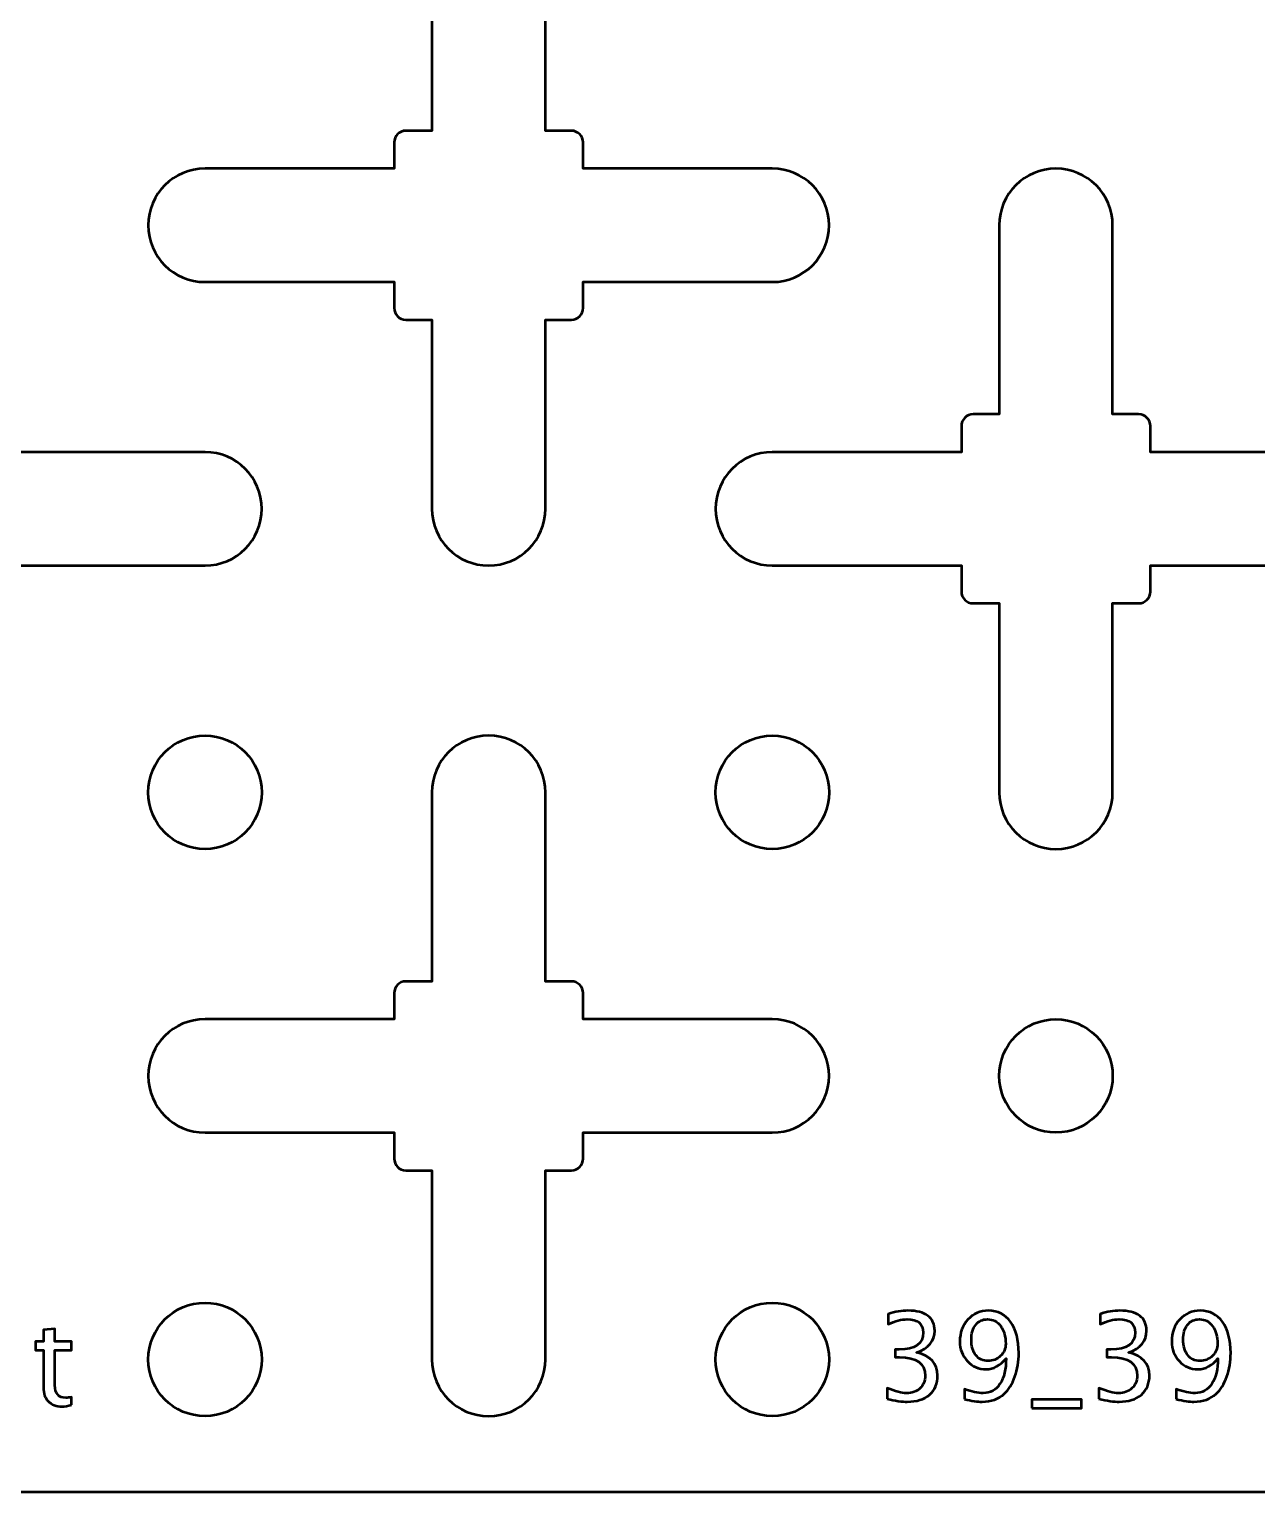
# Model space of a CAD drawing. Header units: centimetres. Extents: x -142 to 94, y -75 to 149.
# Drawn here: x -9.18 to -2.69, y -74.95 to -67.21 of the extents above; entities that cross this region are included whole.
import ezdxf

# ---------------------------------------------------------------- set-up
doc = ezdxf.new("R2010")
doc.units = ezdxf.units.CM
doc.header["$MEASUREMENT"] = 0
doc.layers.add('Layer 1', color=7, linetype='Continuous')

msp = doc.modelspace()

# ---------------------------------------------------------------- linework, layer by layer
at = {"layer": 'Layer 1', "lineweight": 53}
for centre in [(-8.24999, -71.25001), (-5.24999, -71.25001), (-3.74999, -72.75001), (-8.24999, -74.25001), (-5.24999, -74.25001)]:
    msp.add_ellipse(centre, major_axis=(0, 0.30001), ratio=1, dxfattribs=at)
for points, knots in [([(-29.95, -74.45), (-29.95, -74.45), (-29.95, -17.05), (-29.95, -17.05), (-29.95, -17.05), (-29.95, -16.77386), (-29.72614, -16.55), (-29.45, -16.55), (-29.45, -16.55), (-29.45, -16.55), (24.95, -16.55), (24.95, -16.55), (24.95, -16.55), (25.22614, -16.55), (25.45, -16.77386), (25.45, -17.05), (25.45, -17.05), (25.45, -17.05), (25.45, -74.45), (25.45, -74.45), (25.45, -74.45), (25.45, -74.72614), (25.22614, -74.95), (24.95, -74.95), (24.95, -74.95), (24.95, -74.95), (-29.45, -74.95), (-29.45, -74.95), (-29.45, -74.95), (-29.72614, -74.95), (-29.95, -74.72614), (-29.95, -74.45)], [0, 0, 0, 0, 0.1111111, 0.1111111, 0.1111111, 0.1111111, 0.2222222, 0.2222222, 0.2222222, 0.2222222, 0.3333333, 0.3333333, 0.3333333, 0.3333333, 0.4444444, 0.4444444, 0.4444444, 0.4444444, 0.5555556, 0.5555556, 0.5555556, 0.5555556, 0.6666667, 0.6666667, 0.6666667, 0.6666667, 0.7777778, 0.7777778, 0.7777778, 0.7777778, 1, 1, 1, 1]), ([(-7.05, -69.75), (-7.05, -69.75), (-7.05, -68.74998), (-7.05, -68.74998), (-7.05, -68.74998), (-7.05, -68.74998), (-7.1875, -68.74998), (-7.1875, -68.74998), (-7.1875, -68.74998), (-7.22202, -68.74998), (-7.25, -68.72199), (-7.25, -68.68748), (-7.25, -68.68748), (-7.25, -68.68748), (-7.25, -68.55), (-7.25, -68.55), (-7.25, -68.55), (-7.25, -68.55), (-8.25, -68.55), (-8.25, -68.55), (-8.25, -68.55), (-8.41569, -68.55), (-8.55, -68.41569), (-8.55, -68.25), (-8.55, -68.25), (-8.55, -68.08431), (-8.41569, -67.95), (-8.25, -67.95), (-8.25, -67.95), (-8.25, -67.95), (-7.25, -67.95), (-7.25, -67.95), (-7.25, -67.95), (-7.25, -67.95), (-7.25, -67.81252), (-7.25, -67.81252), (-7.25, -67.81252), (-7.25, -67.77801), (-7.22202, -67.75002), (-7.1875, -67.75002), (-7.1875, -67.75002), (-7.1875, -67.75002), (-7.05, -67.75002), (-7.05, -67.75002), (-7.05, -67.75002), (-7.05, -67.75002), (-7.05, -66.75), (-7.05, -66.75), (-7.05, -66.75), (-7.05, -66.58431), (-6.91569, -66.45), (-6.75, -66.45), (-6.75, -66.45), (-6.58431, -66.45), (-6.45, -66.58431), (-6.45, -66.75), (-6.45, -66.75), (-6.45, -66.75), (-6.45, -67.75002), (-6.45, -67.75002), (-6.45, -67.75002), (-6.45, -67.75002), (-6.3125, -67.75002), (-6.3125, -67.75002), (-6.3125, -67.75002), (-6.27798, -67.75002), (-6.25, -67.77801), (-6.25, -67.81252), (-6.25, -67.81252), (-6.25, -67.81252), (-6.25, -67.95), (-6.25, -67.95), (-6.25, -67.95), (-6.25, -67.95), (-5.25, -67.95), (-5.25, -67.95), (-5.25, -67.95), (-5.08431, -67.95), (-4.95, -68.08431), (-4.95, -68.25), (-4.95, -68.25), (-4.95, -68.41569), (-5.08431, -68.55), (-5.25, -68.55), (-5.25, -68.55), (-5.25, -68.55), (-6.25, -68.55), (-6.25, -68.55), (-6.25, -68.55), (-6.25, -68.55), (-6.25, -68.68748), (-6.25, -68.68748), (-6.25, -68.68748), (-6.25, -68.72199), (-6.27798, -68.74998), (-6.3125, -68.74998), (-6.3125, -68.74998), (-6.3125, -68.74998), (-6.45, -68.74998), (-6.45, -68.74998), (-6.45, -68.74998), (-6.45, -68.74998), (-6.45, -69.75), (-6.45, -69.75), (-6.45, -69.75), (-6.45, -69.91569), (-6.58431, -70.05), (-6.75, -70.05), (-6.75, -70.05), (-6.91569, -70.05), (-7.05, -69.91569), (-7.05, -69.75)], [0, 0, 0, 0, 0.0344828, 0.0344828, 0.0344828, 0.0344828, 0.0689655, 0.0689655, 0.0689655, 0.0689655, 0.1034483, 0.1034483, 0.1034483, 0.1034483, 0.137931, 0.137931, 0.137931, 0.137931, 0.1724138, 0.1724138, 0.1724138, 0.1724138, 0.2068966, 0.2068966, 0.2068966, 0.2068966, 0.2413793, 0.2413793, 0.2413793, 0.2413793, 0.2758621, 0.2758621, 0.2758621, 0.2758621, 0.3103448, 0.3103448, 0.3103448, 0.3103448, 0.3448276, 0.3448276, 0.3448276, 0.3448276, 0.3793103, 0.3793103, 0.3793103, 0.3793103, 0.4137931, 0.4137931, 0.4137931, 0.4137931, 0.4482759, 0.4482759, 0.4482759, 0.4482759, 0.4827586, 0.4827586, 0.4827586, 0.4827586, 0.5172414, 0.5172414, 0.5172414, 0.5172414, 0.5517241, 0.5517241, 0.5517241, 0.5517241, 0.5862069, 0.5862069, 0.5862069, 0.5862069, 0.6206897, 0.6206897, 0.6206897, 0.6206897, 0.6551724, 0.6551724, 0.6551724, 0.6551724, 0.6896552, 0.6896552, 0.6896552, 0.6896552, 0.7241379, 0.7241379, 0.7241379, 0.7241379, 0.7586207, 0.7586207, 0.7586207, 0.7586207, 0.7931034, 0.7931034, 0.7931034, 0.7931034, 0.8275862, 0.8275862, 0.8275862, 0.8275862, 0.862069, 0.862069, 0.862069, 0.862069, 0.8965517, 0.8965517, 0.8965517, 0.8965517, 0.9310345, 0.9310345, 0.9310345, 0.9310345, 1, 1, 1, 1]), ([(-10.05, -71.25), (-10.05, -71.25), (-10.05, -70.24998), (-10.05, -70.24998), (-10.05, -70.24998), (-10.05, -70.24998), (-10.1875, -70.24998), (-10.1875, -70.24998), (-10.1875, -70.24998), (-10.22202, -70.24998), (-10.25, -70.22199), (-10.25, -70.18748), (-10.25, -70.18748), (-10.25, -70.18748), (-10.25, -70.05), (-10.25, -70.05), (-10.25, -70.05), (-10.25, -70.05), (-11.25, -70.05), (-11.25, -70.05), (-11.25, -70.05), (-11.41569, -70.05), (-11.55, -69.91569), (-11.55, -69.75), (-11.55, -69.75), (-11.55, -69.58431), (-11.41569, -69.45), (-11.25, -69.45), (-11.25, -69.45), (-11.25, -69.45), (-10.25, -69.45), (-10.25, -69.45), (-10.25, -69.45), (-10.25, -69.45), (-10.25, -69.31252), (-10.25, -69.31252), (-10.25, -69.31252), (-10.25, -69.27801), (-10.22202, -69.25002), (-10.1875, -69.25002), (-10.1875, -69.25002), (-10.1875, -69.25002), (-10.05, -69.25002), (-10.05, -69.25002), (-10.05, -69.25002), (-10.05, -69.25002), (-10.05, -68.25), (-10.05, -68.25), (-10.05, -68.25), (-10.05, -68.08431), (-9.91569, -67.95), (-9.75, -67.95), (-9.75, -67.95), (-9.58431, -67.95), (-9.45, -68.08431), (-9.45, -68.25), (-9.45, -68.25), (-9.45, -68.25), (-9.45, -69.25002), (-9.45, -69.25002), (-9.45, -69.25002), (-9.45, -69.25002), (-9.3125, -69.25002), (-9.3125, -69.25002), (-9.3125, -69.25002), (-9.27798, -69.25002), (-9.25, -69.27801), (-9.25, -69.31252), (-9.25, -69.31252), (-9.25, -69.31252), (-9.25, -69.45), (-9.25, -69.45), (-9.25, -69.45), (-9.25, -69.45), (-8.25, -69.45), (-8.25, -69.45), (-8.25, -69.45), (-8.08431, -69.45), (-7.95, -69.58431), (-7.95, -69.75), (-7.95, -69.75), (-7.95, -69.91569), (-8.08431, -70.05), (-8.25, -70.05), (-8.25, -70.05), (-8.25, -70.05), (-9.25, -70.05), (-9.25, -70.05), (-9.25, -70.05), (-9.25, -70.05), (-9.25, -70.18748), (-9.25, -70.18748), (-9.25, -70.18748), (-9.25, -70.22199), (-9.27798, -70.24998), (-9.3125, -70.24998), (-9.3125, -70.24998), (-9.3125, -70.24998), (-9.45, -70.24998), (-9.45, -70.24998), (-9.45, -70.24998), (-9.45, -70.24998), (-9.45, -71.25), (-9.45, -71.25), (-9.45, -71.25), (-9.45, -71.41569), (-9.58431, -71.55), (-9.75, -71.55), (-9.75, -71.55), (-9.91569, -71.55), (-10.05, -71.41569), (-10.05, -71.25)], [0, 0, 0, 0, 0.0344828, 0.0344828, 0.0344828, 0.0344828, 0.0689655, 0.0689655, 0.0689655, 0.0689655, 0.1034483, 0.1034483, 0.1034483, 0.1034483, 0.137931, 0.137931, 0.137931, 0.137931, 0.1724138, 0.1724138, 0.1724138, 0.1724138, 0.2068966, 0.2068966, 0.2068966, 0.2068966, 0.2413793, 0.2413793, 0.2413793, 0.2413793, 0.2758621, 0.2758621, 0.2758621, 0.2758621, 0.3103448, 0.3103448, 0.3103448, 0.3103448, 0.3448276, 0.3448276, 0.3448276, 0.3448276, 0.3793103, 0.3793103, 0.3793103, 0.3793103, 0.4137931, 0.4137931, 0.4137931, 0.4137931, 0.4482759, 0.4482759, 0.4482759, 0.4482759, 0.4827586, 0.4827586, 0.4827586, 0.4827586, 0.5172414, 0.5172414, 0.5172414, 0.5172414, 0.5517241, 0.5517241, 0.5517241, 0.5517241, 0.5862069, 0.5862069, 0.5862069, 0.5862069, 0.6206897, 0.6206897, 0.6206897, 0.6206897, 0.6551724, 0.6551724, 0.6551724, 0.6551724, 0.6896552, 0.6896552, 0.6896552, 0.6896552, 0.7241379, 0.7241379, 0.7241379, 0.7241379, 0.7586207, 0.7586207, 0.7586207, 0.7586207, 0.7931034, 0.7931034, 0.7931034, 0.7931034, 0.8275862, 0.8275862, 0.8275862, 0.8275862, 0.862069, 0.862069, 0.862069, 0.862069, 0.8965517, 0.8965517, 0.8965517, 0.8965517, 0.9310345, 0.9310345, 0.9310345, 0.9310345, 1, 1, 1, 1]), ([(-4.05, -71.25), (-4.05, -71.25), (-4.05, -70.24998), (-4.05, -70.24998), (-4.05, -70.24998), (-4.05, -70.24998), (-4.1875, -70.24998), (-4.1875, -70.24998), (-4.1875, -70.24998), (-4.22202, -70.24998), (-4.25, -70.22199), (-4.25, -70.18748), (-4.25, -70.18748), (-4.25, -70.18748), (-4.25, -70.05), (-4.25, -70.05), (-4.25, -70.05), (-4.25, -70.05), (-5.25, -70.05), (-5.25, -70.05), (-5.25, -70.05), (-5.41569, -70.05), (-5.55, -69.91569), (-5.55, -69.75), (-5.55, -69.75), (-5.55, -69.58431), (-5.41569, -69.45), (-5.25, -69.45), (-5.25, -69.45), (-5.25, -69.45), (-4.25, -69.45), (-4.25, -69.45), (-4.25, -69.45), (-4.25, -69.45), (-4.25, -69.31252), (-4.25, -69.31252), (-4.25, -69.31252), (-4.25, -69.27801), (-4.22202, -69.25002), (-4.1875, -69.25002), (-4.1875, -69.25002), (-4.1875, -69.25002), (-4.05, -69.25002), (-4.05, -69.25002), (-4.05, -69.25002), (-4.05, -69.25002), (-4.05, -68.25), (-4.05, -68.25), (-4.05, -68.25), (-4.05, -68.08431), (-3.91569, -67.95), (-3.75, -67.95), (-3.75, -67.95), (-3.58431, -67.95), (-3.45, -68.08431), (-3.45, -68.25), (-3.45, -68.25), (-3.45, -68.25), (-3.45, -69.25002), (-3.45, -69.25002), (-3.45, -69.25002), (-3.45, -69.25002), (-3.3125, -69.25002), (-3.3125, -69.25002), (-3.3125, -69.25002), (-3.27798, -69.25002), (-3.25, -69.27801), (-3.25, -69.31252), (-3.25, -69.31252), (-3.25, -69.31252), (-3.25, -69.45), (-3.25, -69.45), (-3.25, -69.45), (-3.25, -69.45), (-2.25, -69.45), (-2.25, -69.45), (-2.25, -69.45), (-2.08431, -69.45), (-1.95, -69.58431), (-1.95, -69.75), (-1.95, -69.75), (-1.95, -69.91569), (-2.08431, -70.05), (-2.25, -70.05), (-2.25, -70.05), (-2.25, -70.05), (-3.25, -70.05), (-3.25, -70.05), (-3.25, -70.05), (-3.25, -70.05), (-3.25, -70.18748), (-3.25, -70.18748), (-3.25, -70.18748), (-3.25, -70.22199), (-3.27798, -70.24998), (-3.3125, -70.24998), (-3.3125, -70.24998), (-3.3125, -70.24998), (-3.45, -70.24998), (-3.45, -70.24998), (-3.45, -70.24998), (-3.45, -70.24998), (-3.45, -71.25), (-3.45, -71.25), (-3.45, -71.25), (-3.45, -71.41569), (-3.58431, -71.55), (-3.75, -71.55), (-3.75, -71.55), (-3.91569, -71.55), (-4.05, -71.41569), (-4.05, -71.25)], [0, 0, 0, 0, 0.0344828, 0.0344828, 0.0344828, 0.0344828, 0.0689655, 0.0689655, 0.0689655, 0.0689655, 0.1034483, 0.1034483, 0.1034483, 0.1034483, 0.137931, 0.137931, 0.137931, 0.137931, 0.1724138, 0.1724138, 0.1724138, 0.1724138, 0.2068966, 0.2068966, 0.2068966, 0.2068966, 0.2413793, 0.2413793, 0.2413793, 0.2413793, 0.2758621, 0.2758621, 0.2758621, 0.2758621, 0.3103448, 0.3103448, 0.3103448, 0.3103448, 0.3448276, 0.3448276, 0.3448276, 0.3448276, 0.3793103, 0.3793103, 0.3793103, 0.3793103, 0.4137931, 0.4137931, 0.4137931, 0.4137931, 0.4482759, 0.4482759, 0.4482759, 0.4482759, 0.4827586, 0.4827586, 0.4827586, 0.4827586, 0.5172414, 0.5172414, 0.5172414, 0.5172414, 0.5517241, 0.5517241, 0.5517241, 0.5517241, 0.5862069, 0.5862069, 0.5862069, 0.5862069, 0.6206897, 0.6206897, 0.6206897, 0.6206897, 0.6551724, 0.6551724, 0.6551724, 0.6551724, 0.6896552, 0.6896552, 0.6896552, 0.6896552, 0.7241379, 0.7241379, 0.7241379, 0.7241379, 0.7586207, 0.7586207, 0.7586207, 0.7586207, 0.7931034, 0.7931034, 0.7931034, 0.7931034, 0.8275862, 0.8275862, 0.8275862, 0.8275862, 0.862069, 0.862069, 0.862069, 0.862069, 0.8965517, 0.8965517, 0.8965517, 0.8965517, 0.9310345, 0.9310345, 0.9310345, 0.9310345, 1, 1, 1, 1]), ([(-7.05, -74.25), (-7.05, -74.25), (-7.05, -73.24998), (-7.05, -73.24998), (-7.05, -73.24998), (-7.05, -73.24998), (-7.1875, -73.24998), (-7.1875, -73.24998), (-7.1875, -73.24998), (-7.22202, -73.24998), (-7.25, -73.22199), (-7.25, -73.18748), (-7.25, -73.18748), (-7.25, -73.18748), (-7.25, -73.05), (-7.25, -73.05), (-7.25, -73.05), (-7.25, -73.05), (-8.25, -73.05), (-8.25, -73.05), (-8.25, -73.05), (-8.41569, -73.05), (-8.55, -72.91569), (-8.55, -72.75), (-8.55, -72.75), (-8.55, -72.58431), (-8.41569, -72.45), (-8.25, -72.45), (-8.25, -72.45), (-8.25, -72.45), (-7.25, -72.45), (-7.25, -72.45), (-7.25, -72.45), (-7.25, -72.45), (-7.25, -72.31252), (-7.25, -72.31252), (-7.25, -72.31252), (-7.25, -72.27801), (-7.22202, -72.25002), (-7.1875, -72.25002), (-7.1875, -72.25002), (-7.1875, -72.25002), (-7.05, -72.25002), (-7.05, -72.25002), (-7.05, -72.25002), (-7.05, -72.25002), (-7.05, -71.25), (-7.05, -71.25), (-7.05, -71.25), (-7.05, -71.08431), (-6.91569, -70.95), (-6.75, -70.95), (-6.75, -70.95), (-6.58431, -70.95), (-6.45, -71.08431), (-6.45, -71.25), (-6.45, -71.25), (-6.45, -71.25), (-6.45, -72.25002), (-6.45, -72.25002), (-6.45, -72.25002), (-6.45, -72.25002), (-6.3125, -72.25002), (-6.3125, -72.25002), (-6.3125, -72.25002), (-6.27798, -72.25002), (-6.25, -72.27801), (-6.25, -72.31252), (-6.25, -72.31252), (-6.25, -72.31252), (-6.25, -72.45), (-6.25, -72.45), (-6.25, -72.45), (-6.25, -72.45), (-5.25, -72.45), (-5.25, -72.45), (-5.25, -72.45), (-5.08431, -72.45), (-4.95, -72.58431), (-4.95, -72.75), (-4.95, -72.75), (-4.95, -72.91569), (-5.08431, -73.05), (-5.25, -73.05), (-5.25, -73.05), (-5.25, -73.05), (-6.25, -73.05), (-6.25, -73.05), (-6.25, -73.05), (-6.25, -73.05), (-6.25, -73.18748), (-6.25, -73.18748), (-6.25, -73.18748), (-6.25, -73.22199), (-6.27798, -73.24998), (-6.3125, -73.24998), (-6.3125, -73.24998), (-6.3125, -73.24998), (-6.45, -73.24998), (-6.45, -73.24998), (-6.45, -73.24998), (-6.45, -73.24998), (-6.45, -74.25), (-6.45, -74.25), (-6.45, -74.25), (-6.45, -74.41569), (-6.58431, -74.55), (-6.75, -74.55), (-6.75, -74.55), (-6.91569, -74.55), (-7.05, -74.41569), (-7.05, -74.25)], [0, 0, 0, 0, 0.0344828, 0.0344828, 0.0344828, 0.0344828, 0.0689655, 0.0689655, 0.0689655, 0.0689655, 0.1034483, 0.1034483, 0.1034483, 0.1034483, 0.137931, 0.137931, 0.137931, 0.137931, 0.1724138, 0.1724138, 0.1724138, 0.1724138, 0.2068966, 0.2068966, 0.2068966, 0.2068966, 0.2413793, 0.2413793, 0.2413793, 0.2413793, 0.2758621, 0.2758621, 0.2758621, 0.2758621, 0.3103448, 0.3103448, 0.3103448, 0.3103448, 0.3448276, 0.3448276, 0.3448276, 0.3448276, 0.3793103, 0.3793103, 0.3793103, 0.3793103, 0.4137931, 0.4137931, 0.4137931, 0.4137931, 0.4482759, 0.4482759, 0.4482759, 0.4482759, 0.4827586, 0.4827586, 0.4827586, 0.4827586, 0.5172414, 0.5172414, 0.5172414, 0.5172414, 0.5517241, 0.5517241, 0.5517241, 0.5517241, 0.5862069, 0.5862069, 0.5862069, 0.5862069, 0.6206897, 0.6206897, 0.6206897, 0.6206897, 0.6551724, 0.6551724, 0.6551724, 0.6551724, 0.6896552, 0.6896552, 0.6896552, 0.6896552, 0.7241379, 0.7241379, 0.7241379, 0.7241379, 0.7586207, 0.7586207, 0.7586207, 0.7586207, 0.7931034, 0.7931034, 0.7931034, 0.7931034, 0.8275862, 0.8275862, 0.8275862, 0.8275862, 0.862069, 0.862069, 0.862069, 0.862069, 0.8965517, 0.8965517, 0.8965517, 0.8965517, 0.9310345, 0.9310345, 0.9310345, 0.9310345, 1, 1, 1, 1])]:
    msp.add_open_spline(points, degree=3, knots=knots, dxfattribs=at)
at = {"layer": 'Layer 1', "color": 5, "lineweight": 53}
for points, knots in [([(-4.64313, -74.45923), (-4.64313, -74.45923), (-4.64313, -74.40208), (-4.64313, -74.40208), (-4.64313, -74.40208), (-4.59953, -74.41944), (-4.56534, -74.42812), (-4.54026, -74.42812), (-4.54026, -74.42812), (-4.51073, -74.42812), (-4.48692, -74.41965), (-4.46861, -74.40261), (-4.46861, -74.40261), (-4.4503, -74.38557), (-4.4412, -74.36335), (-4.4412, -74.33604), (-4.4412, -74.33604), (-4.4412, -74.27127), (-4.48628, -74.23889), (-4.57645, -74.23889), (-4.57645, -74.23889), (-4.57645, -74.23889), (-4.60058, -74.23889), (-4.60058, -74.23889), (-4.60058, -74.23889), (-4.60058, -74.23889), (-4.60058, -74.19793), (-4.60058, -74.19793), (-4.60058, -74.19793), (-4.60058, -74.19793), (-4.57921, -74.19761), (-4.57921, -74.19761), (-4.57921, -74.19761), (-4.49443, -74.19761), (-4.45199, -74.16777), (-4.45199, -74.10797), (-4.45199, -74.10797), (-4.45199, -74.06109), (-4.48015, -74.03759), (-4.53634, -74.03759), (-4.53634, -74.03759), (-4.56651, -74.03759), (-4.59995, -74.04627), (-4.63678, -74.06363), (-4.63678, -74.06363), (-4.63678, -74.06363), (-4.63678, -74.01029), (-4.63678, -74.01029), (-4.63678, -74.01029), (-4.60069, -73.99801), (-4.56587, -73.99187), (-4.53243, -73.99187), (-4.53243, -73.99187), (-4.48692, -73.99187), (-4.45189, -74.00098), (-4.42755, -74.01918), (-4.42755, -74.01918), (-4.40321, -74.03728), (-4.39103, -74.06363), (-4.39103, -74.09813), (-4.39103, -74.09813), (-4.39103, -74.152), (-4.42289, -74.19042), (-4.48671, -74.21328), (-4.48671, -74.21328), (-4.41273, -74.23053), (-4.37579, -74.27106), (-4.37579, -74.33509), (-4.37579, -74.33509), (-4.37579, -74.37827), (-4.39008, -74.41224), (-4.41855, -74.4369), (-4.41855, -74.4369), (-4.44702, -74.46156), (-4.48618, -74.47384), (-4.53592, -74.47384), (-4.53592, -74.47384), (-4.56428, -74.47384), (-4.59995, -74.46897), (-4.64313, -74.45923)], [0, 0, 0, 0, 0.047619, 0.047619, 0.047619, 0.047619, 0.0952381, 0.0952381, 0.0952381, 0.0952381, 0.1428571, 0.1428571, 0.1428571, 0.1428571, 0.1904762, 0.1904762, 0.1904762, 0.1904762, 0.2380952, 0.2380952, 0.2380952, 0.2380952, 0.2857143, 0.2857143, 0.2857143, 0.2857143, 0.3333333, 0.3333333, 0.3333333, 0.3333333, 0.3809524, 0.3809524, 0.3809524, 0.3809524, 0.4285714, 0.4285714, 0.4285714, 0.4285714, 0.4761905, 0.4761905, 0.4761905, 0.4761905, 0.5238095, 0.5238095, 0.5238095, 0.5238095, 0.5714286, 0.5714286, 0.5714286, 0.5714286, 0.6190476, 0.6190476, 0.6190476, 0.6190476, 0.6666667, 0.6666667, 0.6666667, 0.6666667, 0.7142857, 0.7142857, 0.7142857, 0.7142857, 0.7619048, 0.7619048, 0.7619048, 0.7619048, 0.8095238, 0.8095238, 0.8095238, 0.8095238, 0.8571429, 0.8571429, 0.8571429, 0.8571429, 0.9047619, 0.9047619, 0.9047619, 0.9047619, 1, 1, 1, 1]), ([(-4.23398, -74.45987), (-4.23398, -74.45987), (-4.23398, -74.4078), (-4.23398, -74.4078), (-4.23398, -74.4078), (-4.19514, -74.42135), (-4.16212, -74.42812), (-4.13481, -74.42812), (-4.13481, -74.42812), (-4.09682, -74.42812), (-4.06708, -74.41193), (-4.0457, -74.37954), (-4.0457, -74.37954), (-4.02432, -74.34716), (-4.01363, -74.30207), (-4.01363, -74.24439), (-4.01363, -74.24439), (-4.04464, -74.2826), (-4.07989, -74.30175), (-4.11947, -74.30175), (-4.11947, -74.30175), (-4.1581, -74.30175), (-4.19091, -74.28757), (-4.21779, -74.2591), (-4.21779, -74.2591), (-4.24467, -74.23063), (-4.25811, -74.19603), (-4.25811, -74.15507), (-4.25811, -74.15507), (-4.25811, -74.10808), (-4.24382, -74.06913), (-4.21514, -74.03823), (-4.21514, -74.03823), (-4.18657, -74.00733), (-4.15058, -73.99187), (-4.10719, -73.99187), (-4.10719, -73.99187), (-4.05734, -73.99187), (-4.01808, -74.01188), (-3.9894, -74.05188), (-3.9894, -74.05188), (-3.96072, -74.09189), (-3.94632, -74.1466), (-3.94632, -74.21614), (-3.94632, -74.21614), (-3.94632, -74.26037), (-3.9532, -74.30197), (-3.96707, -74.34091), (-3.96707, -74.34091), (-3.98093, -74.37997), (-3.99945, -74.41023), (-4.02284, -74.43193), (-4.02284, -74.43193), (-4.05269, -74.45987), (-4.09206, -74.47384), (-4.14074, -74.47384), (-4.14074, -74.47384), (-4.16476, -74.47384), (-4.19577, -74.46918), (-4.23398, -74.45987)], [0, 0, 0, 0, 0.0625, 0.0625, 0.0625, 0.0625, 0.125, 0.125, 0.125, 0.125, 0.1875, 0.1875, 0.1875, 0.1875, 0.25, 0.25, 0.25, 0.25, 0.3125, 0.3125, 0.3125, 0.3125, 0.375, 0.375, 0.375, 0.375, 0.4375, 0.4375, 0.4375, 0.4375, 0.5, 0.5, 0.5, 0.5, 0.5625, 0.5625, 0.5625, 0.5625, 0.625, 0.625, 0.625, 0.625, 0.6875, 0.6875, 0.6875, 0.6875, 0.75, 0.75, 0.75, 0.75, 0.8125, 0.8125, 0.8125, 0.8125, 0.875, 0.875, 0.875, 0.875, 1, 1, 1, 1]), ([(-4.19715, -74.1447), (-4.19715, -74.17962), (-4.18921, -74.20725), (-4.17334, -74.22757), (-4.17334, -74.22757), (-4.15746, -74.24778), (-4.13608, -74.25794), (-4.1091, -74.25794), (-4.1091, -74.25794), (-4.08317, -74.25794), (-4.06105, -74.24916), (-4.04284, -74.23159), (-4.04284, -74.23159), (-4.02464, -74.21402), (-4.01554, -74.19275), (-4.01554, -74.16798), (-4.01554, -74.16798), (-4.01554, -74.12882), (-4.02432, -74.09728), (-4.042, -74.07347), (-4.042, -74.07347), (-4.05957, -74.04955), (-4.08264, -74.03759), (-4.11132, -74.03759), (-4.11132, -74.03759), (-4.13809, -74.03759), (-4.15905, -74.04712), (-4.17429, -74.06617), (-4.17429, -74.06617), (-4.18953, -74.08522), (-4.19715, -74.11136), (-4.19715, -74.1447)], [0, 0, 0, 0, 0.1111111, 0.1111111, 0.1111111, 0.1111111, 0.2222222, 0.2222222, 0.2222222, 0.2222222, 0.3333333, 0.3333333, 0.3333333, 0.3333333, 0.4444444, 0.4444444, 0.4444444, 0.4444444, 0.5555556, 0.5555556, 0.5555556, 0.5555556, 0.6666667, 0.6666667, 0.6666667, 0.6666667, 0.7777778, 0.7777778, 0.7777778, 0.7777778, 1, 1, 1, 1]), ([(-3.52257, -74.45923), (-3.52257, -74.45923), (-3.52257, -74.40208), (-3.52257, -74.40208), (-3.52257, -74.40208), (-3.47897, -74.41944), (-3.44478, -74.42812), (-3.4197, -74.42812), (-3.4197, -74.42812), (-3.39017, -74.42812), (-3.36636, -74.41965), (-3.34805, -74.40261), (-3.34805, -74.40261), (-3.32974, -74.38557), (-3.32064, -74.36335), (-3.32064, -74.33604), (-3.32064, -74.33604), (-3.32064, -74.27127), (-3.36572, -74.23889), (-3.45589, -74.23889), (-3.45589, -74.23889), (-3.45589, -74.23889), (-3.48002, -74.23889), (-3.48002, -74.23889), (-3.48002, -74.23889), (-3.48002, -74.23889), (-3.48002, -74.19793), (-3.48002, -74.19793), (-3.48002, -74.19793), (-3.48002, -74.19793), (-3.45865, -74.19761), (-3.45865, -74.19761), (-3.45865, -74.19761), (-3.37387, -74.19761), (-3.33143, -74.16777), (-3.33143, -74.10797), (-3.33143, -74.10797), (-3.33143, -74.06109), (-3.35959, -74.03759), (-3.41578, -74.03759), (-3.41578, -74.03759), (-3.44595, -74.03759), (-3.47939, -74.04627), (-3.51622, -74.06363), (-3.51622, -74.06363), (-3.51622, -74.06363), (-3.51622, -74.01029), (-3.51622, -74.01029), (-3.51622, -74.01029), (-3.48013, -73.99801), (-3.44531, -73.99187), (-3.41187, -73.99187), (-3.41187, -73.99187), (-3.36636, -73.99187), (-3.33133, -74.00098), (-3.30699, -74.01918), (-3.30699, -74.01918), (-3.28265, -74.03728), (-3.27047, -74.06363), (-3.27047, -74.09813), (-3.27047, -74.09813), (-3.27047, -74.152), (-3.30233, -74.19042), (-3.36615, -74.21328), (-3.36615, -74.21328), (-3.29217, -74.23053), (-3.25523, -74.27106), (-3.25523, -74.33509), (-3.25523, -74.33509), (-3.25523, -74.37827), (-3.26952, -74.41224), (-3.29799, -74.4369), (-3.29799, -74.4369), (-3.32646, -74.46156), (-3.36562, -74.47384), (-3.41536, -74.47384), (-3.41536, -74.47384), (-3.44372, -74.47384), (-3.47939, -74.46897), (-3.52257, -74.45923)], [0, 0, 0, 0, 0.047619, 0.047619, 0.047619, 0.047619, 0.0952381, 0.0952381, 0.0952381, 0.0952381, 0.1428571, 0.1428571, 0.1428571, 0.1428571, 0.1904762, 0.1904762, 0.1904762, 0.1904762, 0.2380952, 0.2380952, 0.2380952, 0.2380952, 0.2857143, 0.2857143, 0.2857143, 0.2857143, 0.3333333, 0.3333333, 0.3333333, 0.3333333, 0.3809524, 0.3809524, 0.3809524, 0.3809524, 0.4285714, 0.4285714, 0.4285714, 0.4285714, 0.4761905, 0.4761905, 0.4761905, 0.4761905, 0.5238095, 0.5238095, 0.5238095, 0.5238095, 0.5714286, 0.5714286, 0.5714286, 0.5714286, 0.6190476, 0.6190476, 0.6190476, 0.6190476, 0.6666667, 0.6666667, 0.6666667, 0.6666667, 0.7142857, 0.7142857, 0.7142857, 0.7142857, 0.7619048, 0.7619048, 0.7619048, 0.7619048, 0.8095238, 0.8095238, 0.8095238, 0.8095238, 0.8571429, 0.8571429, 0.8571429, 0.8571429, 0.9047619, 0.9047619, 0.9047619, 0.9047619, 1, 1, 1, 1]), ([(-3.11342, -74.45987), (-3.11342, -74.45987), (-3.11342, -74.4078), (-3.11342, -74.4078), (-3.11342, -74.4078), (-3.07458, -74.42135), (-3.04156, -74.42812), (-3.01425, -74.42812), (-3.01425, -74.42812), (-2.97626, -74.42812), (-2.94652, -74.41193), (-2.92514, -74.37954), (-2.92514, -74.37954), (-2.90376, -74.34716), (-2.89307, -74.30207), (-2.89307, -74.24439), (-2.89307, -74.24439), (-2.92408, -74.2826), (-2.95933, -74.30175), (-2.99891, -74.30175), (-2.99891, -74.30175), (-3.03754, -74.30175), (-3.07035, -74.28757), (-3.09723, -74.2591), (-3.09723, -74.2591), (-3.12411, -74.23063), (-3.13755, -74.19603), (-3.13755, -74.15507), (-3.13755, -74.15507), (-3.13755, -74.10808), (-3.12326, -74.06913), (-3.09458, -74.03823), (-3.09458, -74.03823), (-3.06601, -74.00733), (-3.03002, -73.99187), (-2.98663, -73.99187), (-2.98663, -73.99187), (-2.93678, -73.99187), (-2.89752, -74.01188), (-2.86884, -74.05188), (-2.86884, -74.05188), (-2.84016, -74.09189), (-2.82576, -74.1466), (-2.82576, -74.21614), (-2.82576, -74.21614), (-2.82576, -74.26037), (-2.83264, -74.30197), (-2.84651, -74.34091), (-2.84651, -74.34091), (-2.86037, -74.37997), (-2.87889, -74.41023), (-2.90228, -74.43193), (-2.90228, -74.43193), (-2.93213, -74.45987), (-2.9715, -74.47384), (-3.02018, -74.47384), (-3.02018, -74.47384), (-3.0442, -74.47384), (-3.07521, -74.46918), (-3.11342, -74.45987)], [0, 0, 0, 0, 0.0625, 0.0625, 0.0625, 0.0625, 0.125, 0.125, 0.125, 0.125, 0.1875, 0.1875, 0.1875, 0.1875, 0.25, 0.25, 0.25, 0.25, 0.3125, 0.3125, 0.3125, 0.3125, 0.375, 0.375, 0.375, 0.375, 0.4375, 0.4375, 0.4375, 0.4375, 0.5, 0.5, 0.5, 0.5, 0.5625, 0.5625, 0.5625, 0.5625, 0.625, 0.625, 0.625, 0.625, 0.6875, 0.6875, 0.6875, 0.6875, 0.75, 0.75, 0.75, 0.75, 0.8125, 0.8125, 0.8125, 0.8125, 0.875, 0.875, 0.875, 0.875, 1, 1, 1, 1]), ([(-3.07659, -74.1447), (-3.07659, -74.17962), (-3.06865, -74.20725), (-3.05278, -74.22757), (-3.05278, -74.22757), (-3.0369, -74.24778), (-3.01552, -74.25794), (-2.98854, -74.25794), (-2.98854, -74.25794), (-2.96261, -74.25794), (-2.94049, -74.24916), (-2.92228, -74.23159), (-2.92228, -74.23159), (-2.90408, -74.21402), (-2.89498, -74.19275), (-2.89498, -74.16798), (-2.89498, -74.16798), (-2.89498, -74.12882), (-2.90376, -74.09728), (-2.92144, -74.07347), (-2.92144, -74.07347), (-2.93901, -74.04955), (-2.96208, -74.03759), (-2.99076, -74.03759), (-2.99076, -74.03759), (-3.01753, -74.03759), (-3.03849, -74.04712), (-3.05373, -74.06617), (-3.05373, -74.06617), (-3.06897, -74.08522), (-3.07659, -74.11136), (-3.07659, -74.1447)], [0, 0, 0, 0, 0.1111111, 0.1111111, 0.1111111, 0.1111111, 0.2222222, 0.2222222, 0.2222222, 0.2222222, 0.3333333, 0.3333333, 0.3333333, 0.3333333, 0.4444444, 0.4444444, 0.4444444, 0.4444444, 0.5555556, 0.5555556, 0.5555556, 0.5555556, 0.6666667, 0.6666667, 0.6666667, 0.6666667, 0.7777778, 0.7777778, 0.7777778, 0.7777778, 1, 1, 1, 1]), ([(-8.95663, -74.49088), (-8.97547, -74.49607), (-8.99188, -74.49861), (-9.00574, -74.49861), (-9.00574, -74.49861), (-9.03686, -74.49861), (-9.06109, -74.48972), (-9.07845, -74.47194), (-9.07845, -74.47194), (-9.09591, -74.45416), (-9.10459, -74.4295), (-9.10459, -74.39786), (-9.10459, -74.39786), (-9.10459, -74.39786), (-9.10459, -74.20016), (-9.10459, -74.20016), (-9.10459, -74.20016), (-9.10459, -74.20016), (-9.14671, -74.20016), (-9.14671, -74.20016), (-9.14671, -74.20016), (-9.14671, -74.20016), (-9.14671, -74.15444), (-9.14671, -74.15444), (-9.14671, -74.15444), (-9.14671, -74.15444), (-9.10459, -74.15444), (-9.10459, -74.15444), (-9.10459, -74.15444), (-9.10459, -74.15444), (-9.10459, -74.09359), (-9.10459, -74.09359), (-9.10459, -74.09359), (-9.10459, -74.09359), (-9.04363, -74.08776), (-9.04363, -74.08776), (-9.04363, -74.08776), (-9.04363, -74.08776), (-9.04363, -74.15444), (-9.04363, -74.15444), (-9.04363, -74.15444), (-9.04363, -74.15444), (-8.95536, -74.15444), (-8.95536, -74.15444), (-8.95536, -74.15444), (-8.95536, -74.15444), (-8.95536, -74.20016), (-8.95536, -74.20016), (-8.95536, -74.20016), (-8.95536, -74.20016), (-9.04363, -74.20016), (-9.04363, -74.20016), (-9.04363, -74.20016), (-9.04363, -74.20016), (-9.04363, -74.38685), (-9.04363, -74.38685), (-9.04363, -74.38685), (-9.04363, -74.43088), (-9.02447, -74.45289), (-8.98627, -74.45289), (-8.98627, -74.45289), (-8.97812, -74.45289), (-8.96828, -74.45151), (-8.95663, -74.44887), (-8.95663, -74.44887), (-8.95663, -74.44887), (-8.95663, -74.49088), (-8.95663, -74.49088)], [0, 0, 0, 0, 0.0555556, 0.0555556, 0.0555556, 0.0555556, 0.1111111, 0.1111111, 0.1111111, 0.1111111, 0.1666667, 0.1666667, 0.1666667, 0.1666667, 0.2222222, 0.2222222, 0.2222222, 0.2222222, 0.2777778, 0.2777778, 0.2777778, 0.2777778, 0.3333333, 0.3333333, 0.3333333, 0.3333333, 0.3888889, 0.3888889, 0.3888889, 0.3888889, 0.4444444, 0.4444444, 0.4444444, 0.4444444, 0.5, 0.5, 0.5, 0.5, 0.5555556, 0.5555556, 0.5555556, 0.5555556, 0.6111111, 0.6111111, 0.6111111, 0.6111111, 0.6666667, 0.6666667, 0.6666667, 0.6666667, 0.7222222, 0.7222222, 0.7222222, 0.7222222, 0.7777778, 0.7777778, 0.7777778, 0.7777778, 0.8333333, 0.8333333, 0.8333333, 0.8333333, 0.8888889, 0.8888889, 0.8888889, 0.8888889, 1, 1, 1, 1]), ([(-3.87817, -74.50813), (-3.87817, -74.50813), (-3.87817, -74.46241), (-3.87817, -74.46241), (-3.87817, -74.46241), (-3.87817, -74.46241), (-3.61401, -74.46241), (-3.61401, -74.46241), (-3.61401, -74.46241), (-3.61401, -74.46241), (-3.61401, -74.50813), (-3.61401, -74.50813), (-3.61401, -74.50813), (-3.61401, -74.50813), (-3.87817, -74.50813), (-3.87817, -74.50813)], [0, 0, 0, 0, 0.2, 0.2, 0.2, 0.2, 0.4, 0.4, 0.4, 0.4, 0.6, 0.6, 0.6, 0.6, 1, 1, 1, 1])]:
    msp.add_open_spline(points, degree=3, knots=knots, dxfattribs=at)

doc.saveas('drawing.dxf')
